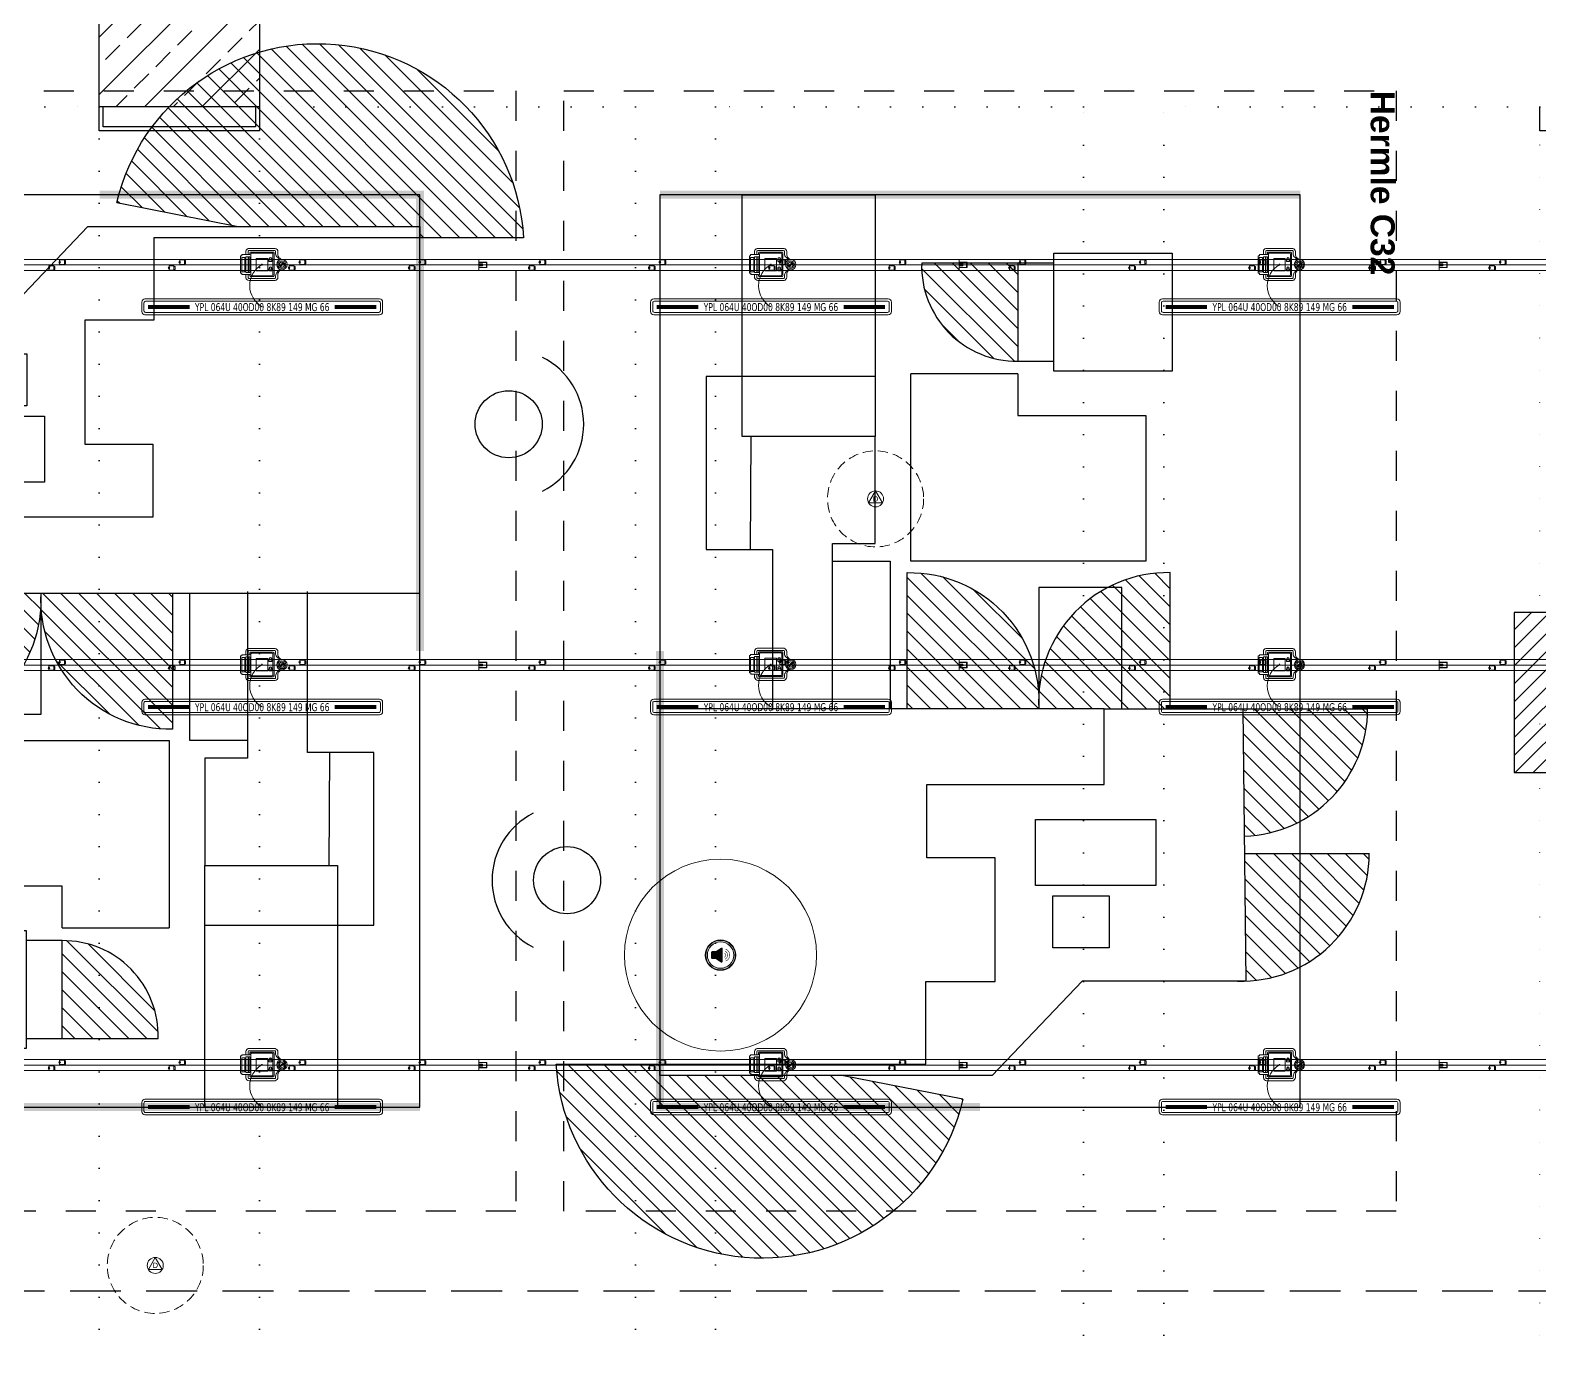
# Model space of a CAD drawing. Header units: centimetres. Extents: x 405564 to 502064, y 46284 to 60634.
# Drawn here: x 487307 to 488250, y 52656 to 53480 of the extents above; entities that cross this region are included whole.
import ezdxf
from ezdxf.enums import TextEntityAlignment as Align
from ezdxf.lldxf.tags import DXFTag

# ---------------------------------------------------------------- set-up
doc = ezdxf.new("R2010")
doc.units = ezdxf.units.CM
for name, pattern in [('3+1_3b$0$DASHED', [0.25, 0.125, -0.125]), ('ACAD_ISO07W100', [3, 0, -3]), ('DOT', [0.25, 0, -0.25]), ('HIDDEN', [9.525, 6.35, -3.175])]:
    doc.linetypes.add(name, pattern=pattern)
doc.layers.get('0').update_dxf_attribs({"color": 8, "lineweight": 9})
doc.layers.add('0-KRCN-AYDINLATMA-130426', color=8, linetype='Continuous', lineweight=9)
doc.layers.add('0-KRCN-MİMARİ-220526', color=8, linetype='Continuous', lineweight=9)
for name, color, linetype in [('AS_DOS_TERAS_UST', 8, 'ACAD_ISO07W100'), ('AS_DUV_ALCIPAN_YANGINA-SUYA DAYANIMLI', 8, 'Continuous'), ('AS_TA_BETONARME', 5, 'Continuous'), ('AS_TA_TARAMA', 8, 'Continuous'), ('AS_TEFR_CIHAZ', 8, 'Continuous'), ('bs_not', 8, 'Continuous')]:
    doc.layers.add(name, color=color, linetype=linetype)
doc.styles.add('2', font='arial.ttf', dxfattribs={"width": 0.9, "height": 200})
doc.styles.add('Kalin02', font='arialbd.ttf')
doc.styles.add('TAHOMA', font='tahoma.ttf')
tags = doc.linetypes.add('PHANTOM', pattern=[50.5, 18, -6.5, 6.5, -6.5, 6.5, -6.5]).pattern_tags.tags
tags[14:15] = [DXFTag(74, 4), DXFTag(75, 0), DXFTag(340, '0'), DXFTag(46, 0.0), DXFTag(50, 0.0), DXFTag(44, 0.0), DXFTag(45, 0.0)]
tags[12:13] = [DXFTag(74, 4), DXFTag(75, 0), DXFTag(340, '0'), DXFTag(46, 0.0), DXFTag(50, 0.0), DXFTag(44, 0.0), DXFTag(45, 0.0)]
tags[10:11] = [DXFTag(74, 4), DXFTag(75, 0), DXFTag(340, '0'), DXFTag(46, 0.0), DXFTag(50, 0.0), DXFTag(44, 0.0), DXFTag(45, 0.0)]
tags[8:9] = [DXFTag(74, 4), DXFTag(75, 0), DXFTag(340, '0'), DXFTag(46, 0.0), DXFTag(50, 0.0), DXFTag(44, 0.0), DXFTag(45, 0.0)]
tags[6:7] = [DXFTag(74, 4), DXFTag(75, 0), DXFTag(340, '0'), DXFTag(46, 0.0), DXFTag(50, 0.0), DXFTag(44, 0.0), DXFTag(45, 0.0)]
tags[4:5] = [DXFTag(74, 4), DXFTag(75, 0), DXFTag(340, '0'), DXFTag(46, 0.0), DXFTag(50, 0.0), DXFTag(44, 0.0), DXFTag(45, 0.0)]

# ---------------------------------------------------------------- blocks, each defined once
blk = doc.blocks.new('YPL 064U 40OD00 8K89 149 MG 66')
at = {"layer": '0-KRCN-AYDINLATMA-130426'}
for points in [[(75.25, -2.9), (75.25, 2.9, 0.414214), (73.25, 4.9), (-73.25, 4.9, 0.414214), (-75.25, 2.9), (-75.25, -2.9, 0.414214), (-73.25, -4.9), (73.25, -4.9, 0.414214)], [(73.85, -2.5), (73.85, 2.5, 0.414214), (72.85, 3.5), (-72.85, 3.5, 0.414214), (-73.85, 2.5), (-73.85, -2.5, 0.414214), (-72.85, -3.5), (72.85, -3.5, 0.414214)]]:
    blk.add_lwpolyline(points, format="xyb", close=True, dxfattribs=at)
at = {"layer": '0-KRCN-AYDINLATMA-130426', "const_width": 2.51, "elevation": 1.25}
for points in [[(-71.34, -0.01), (-45.35, -0.01)], [(45.35, -0.01), (71.35, -0.01)]]:
    blk.add_lwpolyline(points, dxfattribs=at)
at = {"layer": '0-KRCN-AYDINLATMA-130426', "ltscale": 60, "style": 'TAHOMA', "width": 0.8}
blk.add_text('YPL 064U 40OD00 8K89 149 MG 66', height=5, dxfattribs=at).set_placement((0, -0.15), align=Align.MIDDLE_CENTER)
blk = doc.blocks.new('25A BUSBAR 3MT')
at = {"layer": '0-KRCN-AYDINLATMA-130426'}
for p, q in [((3000, 34), (0, 34)), ((0, 34), (0, -34)), ((3000, 0), (0, 0)), ((384.8, 17), (377.3, 17)), ((381, 28), (381, 22.2)), ((381, 20.5), (381, 13.5)), ((381, 11.8), (381, 6)), ((384, 31), (409, 31)), ((384, 3), (409, 3)), ((412, 26.8), (412, 28)), ((412, 28), (415.2, 28)), ((412, 6.8), (412, 6)), ((412, 5.7), (415.2, 5.7)), ((415.2, 26.8), (415.2, 28)), ((415.2, 6.8), (415.2, 5.7)), ((418.4, 26.8), (418.4, 6.8)), ((1134.8, 17), (1127.3, 17)), ((1131, 28), (1131, 22.2)), ((1131, 20.5), (1131, 13.5)), ((1131, 11.8), (1131, 6)), ((1134, 31), (1159, 31)), ((1134, 3), (1159, 3)), ((1162, 26.8), (1162, 28)), ((1162, 28), (1165.2, 28)), ((1162, 6.8), (1162, 6)), ((1162, 5.7), (1165.2, 5.7)), ((1165.2, 26.8), (1165.2, 28)), ((1165.2, 6.8), (1165.2, 5.7)), ((1168.4, 26.8), (1168.4, 6.8)), ((1884.8, 17), (1877.3, 17)), ((1881, 28), (1881, 22.2)), ((1881, 20.5), (1881, 13.5)), ((1881, 11.8), (1881, 6)), ((1884, 31), (1909, 31)), ((1884, 3), (1909, 3)), ((1912, 26.8), (1912, 28)), ((1912, 28), (1915.2, 28)), ((1912, 6.8), (1912, 6)), ((1912, 5.7), (1915.2, 5.7)), ((1915.2, 26.8), (1915.2, 28)), ((1915.2, 6.8), (1915.2, 5.7)), ((1918.4, 26.8), (1918.4, 6.8)), ((2634.8, 17), (2627.3, 17)), ((2631, 28), (2631, 22.2)), ((2631, 20.5), (2631, 13.5)), ((2631, 11.8), (2631, 6)), ((2634, 31), (2659, 31)), ((2634, 3), (2659, 3)), ((2662, 26.8), (2662, 28)), ((2662, 28), (2665.2, 28)), ((2662, 6.8), (2662, 6)), ((2662, 5.7), (2665.2, 5.7)), ((2665.2, 26.8), (2665.2, 28)), ((2665.2, 6.8), (2665.2, 5.7)), ((2668.4, 26.8), (2668.4, 6.8)), ((3000, 34), (3000, -34)), ((3000, 17), (3050, 17)), ((3000, 16), (3047, 16)), ((3047, 16), (3047, -16)), ((3048, 17), (3048, -17)), ((3050, 17), (3050, -17)), ((3000, -34), (0, -34)), ((318.3, -18.8), (310.8, -18.8)), ((314.5, -7.8), (314.5, -13.7)), ((314.5, -15.4), (314.5, -22.3)), ((314.5, -24), (314.5, -29.8)), ((317.5, -4.8), (342.5, -4.8)), ((317.5, -32.8), (342.5, -32.8)), ((345.5, -9), (345.5, -7.8)), ((345.5, -7.8), (348.7, -7.8)), ((345.5, -29), (345.5, -29.8)), ((345.5, -30.2), (348.7, -30.2)), ((348.7, -9), (348.7, -7.8)), ((348.7, -29), (348.7, -30.2)), ((351.9, -9), (351.9, -29)), ((1068.3, -18.8), (1060.8, -18.8)), ((1064.5, -7.8), (1064.5, -13.7)), ((1064.5, -15.4), (1064.5, -22.3)), ((1064.5, -24), (1064.5, -29.8)), ((1067.5, -4.8), (1092.5, -4.8)), ((1067.5, -32.8), (1092.5, -32.8)), ((1095.5, -9), (1095.5, -7.8)), ((1095.5, -7.8), (1098.7, -7.8)), ((1095.5, -29), (1095.5, -29.8)), ((1095.5, -30.2), (1098.7, -30.2)), ((1098.7, -9), (1098.7, -7.8)), ((1098.7, -29), (1098.7, -30.2)), ((1101.9, -9), (1101.9, -29)), ((1818.3, -18.8), (1810.8, -18.8)), ((1814.5, -7.8), (1814.5, -13.7)), ((1814.5, -15.4), (1814.5, -22.3)), ((1814.5, -24), (1814.5, -29.8)), ((1817.5, -4.8), (1842.5, -4.8)), ((1817.5, -32.8), (1842.5, -32.8)), ((1845.5, -9), (1845.5, -7.8)), ((1845.5, -7.8), (1848.7, -7.8)), ((1845.5, -29), (1845.5, -29.8)), ((1845.5, -30.2), (1848.7, -30.2)), ((1848.7, -9), (1848.7, -7.8)), ((1848.7, -29), (1848.7, -30.2)), ((1851.9, -9), (1851.9, -29)), ((2568.3, -18.8), (2560.8, -18.8)), ((2564.5, -7.8), (2564.5, -13.7)), ((2564.5, -15.4), (2564.5, -22.3)), ((2564.5, -24), (2564.5, -29.8)), ((2567.5, -4.8), (2592.5, -4.8)), ((2567.5, -32.8), (2592.5, -32.8)), ((2595.5, -9), (2595.5, -7.8)), ((2595.5, -7.8), (2598.7, -7.8)), ((2595.5, -29), (2595.5, -29.8)), ((2595.5, -30.2), (2598.7, -30.2)), ((2598.7, -9), (2598.7, -7.8)), ((2598.7, -29), (2598.7, -30.2)), ((2601.9, -9), (2601.9, -29)), ((3000, -16), (3047, -16)), ((3000, -17), (3050, -17))]:
    blk.add_line(p, q, dxfattribs=at)
for points in [[(418.4, 26.8), (412, 26.8), (412, 6.8), (418.4, 6.8)], [(1168.4, 26.8), (1162, 26.8), (1162, 6.8), (1168.4, 6.8)], [(1918.4, 26.8), (1912, 26.8), (1912, 6.8), (1918.4, 6.8)], [(2668.4, 26.8), (2662, 26.8), (2662, 6.8), (2668.4, 6.8)], [(3000, 5.9), (3023.1, 5.9), (3023.1, -5.9), (3000, -5.9)], [(351.9, -9), (345.5, -9), (345.5, -29), (351.9, -29)], [(1101.9, -9), (1095.5, -9), (1095.5, -29), (1101.9, -29)], [(1851.9, -9), (1845.5, -9), (1845.5, -29), (1851.9, -29)], [(2601.9, -9), (2595.5, -9), (2595.5, -29), (2601.9, -29)]]:
    blk.add_lwpolyline(points, close=True, dxfattribs=at)
for centre, radius in [((381, 17), 5.16), ((1131, 17), 5.16), ((1881, 17), 5.16), ((2631, 17), 5.16), ((3017.1, 0), 2.96), ((314.5, -18.8), 5.16), ((1064.5, -18.8), 5.16), ((1814.5, -18.8), 5.16), ((2564.5, -18.8), 5.16)]:
    blk.add_circle(centre, radius, dxfattribs=at)
for centre, start, end in [((384, 28), 90, 180), ((384, 6), 180, 270), ((409, 28), 0, 90), ((409, 6), 270, 0), ((1134, 28), 90, 180), ((1134, 6), 180, 270), ((1159, 28), 0, 90), ((1159, 6), 270, 0), ((1884, 28), 90, 180), ((1884, 6), 180, 270), ((1909, 28), 0, 90), ((1909, 6), 270, 0), ((2634, 28), 90, 180), ((2634, 6), 180, 270), ((2659, 28), 0, 90), ((2659, 6), 270, 0), ((317.5, -7.8), 90, 180), ((317.5, -29.8), 180, 270), ((342.5, -7.8), 0, 90), ((342.5, -29.8), 270, 0), ((1067.5, -7.8), 90, 180), ((1067.5, -29.8), 180, 270), ((1092.5, -7.8), 0, 90), ((1092.5, -29.8), 270, 0), ((1817.5, -7.8), 90, 180), ((1817.5, -29.8), 180, 270), ((1842.5, -7.8), 0, 90), ((1842.5, -29.8), 270, 0), ((2567.5, -7.8), 90, 180), ((2567.5, -29.8), 180, 270), ((2592.5, -7.8), 0, 90), ((2592.5, -29.8), 270, 0)]:
    blk.add_arc(centre, 3, start, end, dxfattribs=at)
blk = doc.blocks.new('DABLINE ÇIKIŞ NOKTASI')
at = {"layer": '0-KRCN-AYDINLATMA-130426'}
for p, q in [((-0.336, 0.398), (0.328, 0.398)), ((-0.495, 0.217), (-0.525, 0.217)), ((-0.525, 0.217), (-0.525, -0.209)), ((-0.298, 0.245), (-0.495, 0.245)), ((-0.495, 0.245), (-0.495, 0.217)), ((-0.397, 0.245), (-0.397, 0.332)), ((-0.339, 0.245), (-0.339, 0.328)), ((-0.321, 0.346), (0.318, 0.346)), ((-0.298, 0.245), (-0.298, 0.291)), ((-0.281, 0.308), (0.278, 0.308)), ((-0.274, 0.266), (-0.274, -0.256)), ((-0.257, 0.283), (0.254, 0.283)), ((0, 0), (-0.019, 0)), ((0, 0), (0, 0.019)), ((0, 0), (0.019, 0)), ((0, 0), (0, -0.019)), ((0.172, 0.117), (0.172, 0.075)), ((0.172, 0.117), (0.246, 0.117)), ((0.172, 0.075), (0.246, 0.075)), ((0.178, 0.117), (0.178, 0.143)), ((0.187, 0.117), (0.187, 0.143)), ((0.231, 0.138), (0.231, 0.143)), ((0.231, 0.138), (0.239, 0.138)), ((0.239, 0.138), (0.239, 0.143)), ((0.246, 0.117), (0.246, 0.075)), ((0.271, -0.256), (0.271, 0.266)), ((0.296, -0.279), (0.296, 0.291)), ((0.335, 0.328), (0.335, 0.262)), ((0.394, 0.233), (0.394, 0.319)), ((0.529, 0.05), (0.434, -0.03)), ((0.451, -0.052), (0.546, 0.031)), ((-0.525, -0.209), (-0.493, -0.209)), ((-0.493, -0.24), (-0.493, -0.209)), ((-0.298, -0.24), (-0.493, -0.24)), ((-0.396, -0.24), (-0.396, -0.322)), ((-0.339, -0.24), (-0.339, -0.324)), ((-0.322, -0.341), (0.318, -0.341)), ((-0.298, -0.24), (-0.298, -0.279)), ((-0.281, -0.297), (0.278, -0.297)), ((-0.257, -0.273), (0.254, -0.273)), ((0.172, -0.11), (0.172, -0.151)), ((0.172, -0.11), (0.246, -0.11)), ((0.172, -0.151), (0.246, -0.151)), ((0.178, -0.11), (0.178, -0.083)), ((0.187, -0.11), (0.187, -0.083)), ((0.231, -0.11), (0.231, -0.083)), ((0.239, -0.11), (0.239, -0.083)), ((0.246, -0.11), (0.246, -0.151)), ((0.335, -0.282), (0.335, -0.324)), ((0.394, -0.221), (0.394, -0.312)), ((-0.317, -0.391), (0.328, -0.391))]:
    blk.add_line(p, q, dxfattribs=at)
for points in [[(-0.497, 0.174), (-0.419, 0.174), (-0.419, -0.176), (-0.497, -0.176)], [(-0.396, 0.194), (-0.343, 0.194), (-0.343, -0.193), (-0.396, -0.193)], [(-0.333, 0.194), (-0.296, 0.194), (-0.296, -0.193), (-0.333, -0.193)], [(-0.143, 0.153), (0.143, 0.153), (0.143, -0.153), (-0.143, -0.153)]]:
    blk.add_lwpolyline(points, close=True, dxfattribs=at)
for radius in [0.127, 0.0967, 0.0641]:
    blk.add_circle((0.491, -0.001), radius, dxfattribs=at)
for centre, radius, start, end in [((-0.315, 0.318), 0.083, 105.0378, 170.3257), ((0.303, 0.311), 0.0907, 5.5318, 74.2602), ((-0.321, 0.328), 0.0173, 90, 180), ((-0.281, 0.291), 0.0173, 90, 180), ((-0.257, 0.266), 0.0173, 90, 180), ((0.209, 0.143), 0.0306, 0, 180), ((0.209, 0.143), 0.022, 0, 180), ((0.254, 0.266), 0.0173, 0, 90), ((0.278, 0.291), 0.0173, 0, 90), ((0.318, 0.328), 0.0173, 0, 90), ((-0.314, -0.308), 0.083, 189.6743, 267.7515), ((-0.322, -0.324), 0.0173, 180, 270), ((-0.281, -0.279), 0.0173, 180, 270), ((-0.257, -0.256), 0.0173, 180, 270), ((0.209, -0.083), 0.0306, 0, 180), ((0.209, -0.083), 0.022, 0, 180), ((0.254, -0.256), 0.0173, 270, 0), ((0.278, -0.279), 0.0173, 270, 0), ((0.318, -0.324), 0.0173, 270, 0), ((0.303, -0.304), 0.0907, 285.7398, 354.4682)]:
    blk.add_arc(centre, radius, start, end, dxfattribs=at)
for points in [[(0.335, 0.262), (0.345, 0.219), (0.388, 0.172), (0.446, 0.118)], [(0.394, 0.233), (0.411, 0.185), (0.441, 0.155), (0.473, 0.125)]]:
    blk.add_spline(points, degree=3, dxfattribs=at)
for points, knots in [([(0.335, -0.282), (0.339, -0.262), (0.349, -0.216), (0.374, -0.181), (0.445, -0.101), (0.435, -0.116)], [0, 0, 0, 0, 3.352448, 7.608656, 11.436508, 11.436508, 11.436508, 11.436508]), ([(0.394, -0.221), (0.4, -0.204), (0.413, -0.167), (0.444, -0.14), (0.458, -0.124)], [0, 0, 0, 0, 3.152774, 6.811768, 6.811768, 6.811768, 6.811768])]:
    blk.add_open_spline(points, degree=3, knots=knots, dxfattribs=at)
blk.add_open_spline([(0.435, -0.116), (0.435, -0.116), (0.434, -0.117), (0.434, -0.118)], degree=3, dxfattribs=at)
blk = doc.blocks.new('KD')
at = {"layer": '0-KRCN-AYDINLATMA-130426'}
for p, q in [((0, 5), (-4.33, -2.5)), ((4.33, -2.5), (0, 5)), ((4.33, -2.5), (-4.33, -2.5))]:
    blk.add_line(p, q, dxfattribs=at)
at = {"layer": '0-KRCN-AYDINLATMA-130426', "linetype": 'HIDDEN'}
blk.add_circle((0, 0), 30, dxfattribs=at)
at = {"layer": '0-KRCN-AYDINLATMA-130426'}
blk.add_circle((0, 0), 5, dxfattribs=at)
at = {"layer": '0-KRCN-AYDINLATMA-130426', "style": '2'}
blk.add_text('D', height=3.36, dxfattribs=at).set_placement((0, 0), align=Align.MIDDLE_CENTER)
blk = doc.blocks.new('SIVA ÜSTÜ TİPİ HOPARLÖR')
at = {"layer": '0-KRCN-AYDINLATMA-130426'}
h = blk.add_hatch(color=256, dxfattribs=at)
h.dxf.hatch_style = 1
h.paths.add_polyline_path([(9.24, 0, 1), (-9.24, 0, 1)])
h.paths.add_polyline_path([(8.23, 0, -1), (-8.23, 0, -1)], flags=16)
h.paths.add_polyline_path([(1.25, -3.88, -0.598176), (0.27, -4.41), (-2.7, -2.45, 0.147433), (-3.05, -2.34), (-5.09, -2.34, -0.414214), (-5.72, -1.71), (-5.72, 1.71, -0.414214), (-5.09, 2.34), (-3.05, 2.34, 0.147433), (-2.7, 2.45), (0.27, 4.41, -0.598176), (1.25, 3.88)], flags=0)
h = blk.add_hatch(color=256, dxfattribs=at)
h.dxf.hatch_style = 1
h.paths.add_polyline_path([(0.27, -4.41, 0.598176), (1.25, -3.88), (1.25, 3.88, 0.598176), (0.27, 4.41), (-2.7, 2.45, -0.147433), (-3.05, 2.34), (-5.09, 2.34, 0.414214), (-5.72, 1.71), (-5.72, -1.71, 0.414214), (-5.09, -2.34), (-3.05, -2.34, -0.147433), (-2.7, -2.45)])
at = {"layer": '0-KRCN-AYDINLATMA-130426', "const_width": 0.317}
blk.add_lwpolyline([(0.27, -4.41, 0.598176), (1.25, -3.88), (1.25, 3.88, 0.598176), (0.27, 4.41), (-2.7, 2.45, -0.147433), (-3.05, 2.34), (-5.09, 2.34, 0.414214), (-5.72, 1.71), (-5.72, -1.71, 0.414214), (-5.09, -2.34), (-3.05, -2.34, -0.147433), (-2.7, -2.45)], format="xyb", close=True, dxfattribs=at)
for points in [[(2.41, 1.29, -0.601398), (2.41, -1.29)], [(2.8, 2.51, -0.658812), (2.8, -2.51)], [(3.19, 3.72, -0.680488), (3.19, -3.72)]]:
    blk.add_lwpolyline(points, format="xyb", dxfattribs=at)
at = {"layer": '0-KRCN-AYDINLATMA-130426'}
blk.add_circle((0, 0), 60, dxfattribs=at)
at = {"layer": '0-KRCN-AYDINLATMA-130426', "ltscale": 0.1}
for radius in [9.5, 9.24, 8.23]:
    blk.add_circle((0, 0), radius, dxfattribs=at)
blk = doc.blocks.new('G$C546873DE')
at = {"layer": '0-KRCN-AYDINLATMA-130426'}
for centre in [(16894.83, 6186.79), (17212.69, 6186.79), (17530.54, 6186.79), (16894.83, 5936.79), (17212.68, 5936.94), (17530.54, 5936.79), (16894.83, 5686.79), (17212.69, 5686.79), (17530.54, 5686.79)]:
    blk.add_arc(centre, 15.15, 119.67587, 240.92718, dxfattribs=at)
for name, p, xscale, yscale, zscale in [('DABLINE ÇIKIŞ NOKTASI', (16887.33, 6199.95, -317.03), 25.4, 25.4, 25.4), ('DABLINE ÇIKIŞ NOKTASI', (17205.18, 6199.95, -317.03), 25.4, 25.4, 25.4), ('DABLINE ÇIKIŞ NOKTASI', (17523.04, 6199.95, -317.03), 25.4, 25.4, 25.4), ('25A BUSBAR 3MT', (16722.81, 6199.75, -441.6), 0.1, 0.1, 0.1), ('25A BUSBAR 3MT', (17022.81, 6199.75, -441.6), 0.1, 0.1, 0.1), ('25A BUSBAR 3MT', (17322.81, 6199.75, -441.6), 0.1, 0.1, 0.1), ('25A BUSBAR 3MT', (17622.81, 6199.75, -441.6), 0.1, 0.1, 0.1), ('25A BUSBAR 3MT', (16722.81, 5949.75, -441.6), 0.1, 0.1, 0.1), ('DABLINE ÇIKIŞ NOKTASI', (16887.33, 5949.95, -317.03), 25.4, 25.4, 25.4), ('25A BUSBAR 3MT', (17022.81, 5949.75, -441.6), 0.1, 0.1, 0.1), ('DABLINE ÇIKIŞ NOKTASI', (17205.18, 5950.1, -317.03), 25.4, 25.4, 25.4), ('25A BUSBAR 3MT', (17322.81, 5949.75, -441.6), 0.1, 0.1, 0.1), ('DABLINE ÇIKIŞ NOKTASI', (17523.04, 5949.95, -317.03), 25.4, 25.4, 25.4), ('25A BUSBAR 3MT', (17622.81, 5949.75, -441.6), 0.1, 0.1, 0.1), ('YPL 064U 40OD00 8K89 149 MG 66', (17205.32, 5923.55), 1.000014702709283, 1.000014702709283, 1.000014702709283), ('DABLINE ÇIKIŞ NOKTASI', (16887.33, 5699.95, -317.03), 25.4, 25.4, 25.4), ('DABLINE ÇIKIŞ NOKTASI', (17205.18, 5699.95, -317.03), 25.4, 25.4, 25.4), ('DABLINE ÇIKIŞ NOKTASI', (17523.04, 5699.95, -317.03), 25.4, 25.4, 25.4), ('25A BUSBAR 3MT', (16722.81, 5699.75, -441.6), 0.1, 0.1, 0.1), ('25A BUSBAR 3MT', (17022.81, 5699.75, -441.6), 0.1, 0.1, 0.1), ('25A BUSBAR 3MT', (17322.81, 5699.75, -441.6), 0.1, 0.1, 0.1), ('25A BUSBAR 3MT', (17622.81, 5699.75, -441.6), 0.1, 0.1, 0.1)]:
    blk.add_blockref(name, p, dxfattribs=dict(at, xscale=xscale, yscale=yscale, zscale=zscale))
for name, p in [('YPL 064U 40OD00 8K89 149 MG 66', (16887.47, 6173.55)), ('YPL 064U 40OD00 8K89 149 MG 66', (17205.32, 6173.55)), ('YPL 064U 40OD00 8K89 149 MG 66', (17523.18, 6173.55)), ('KD', (17270.68, 6053.55)), ('YPL 064U 40OD00 8K89 149 MG 66', (16887.47, 5923.55)), ('YPL 064U 40OD00 8K89 149 MG 66', (17523.18, 5923.55)), ('SIVA ÜSTÜ TİPİ HOPARLÖR', (17173.82, 5768.47)), ('YPL 064U 40OD00 8K89 149 MG 66', (16887.47, 5673.55)), ('YPL 064U 40OD00 8K89 149 MG 66', (17205.32, 5673.55)), ('YPL 064U 40OD00 8K89 149 MG 66', (17523.18, 5673.55)), ('KD', (16820.68, 5574.6))]:
    blk.add_blockref(name, p, dxfattribs=at)
blk = doc.blocks.new('Hermle-C62')
at = {"layer": 'AS_TEFR_CIHAZ', "linetype": 'PHANTOM', "ltscale": 0.075}
h = blk.add_hatch(dxfattribs=at)
h.set_pattern_fill('ANSI31', color=256, scale=2.5)
h.set_pattern_definition([(45, (118293.022, -43127.939), (-5.6126601, 5.6126601), [])])
h.paths.add_polyline_path([(236103.75, -42301.71), (235848.75, -42301.71), (235848.75, -42401.71), (236103.75, -42401.71)])
blk.add_lwpolyline([(236163.75, -42301.71), (236103.75, -42301.71), (235848.75, -42301.71), (235848.75, -42401.71), (236103.75, -42401.71), (236163.75, -42401.71)], dxfattribs=at)
blk = doc.blocks.new('HermleC32')
at = {"layer": 'AS_TEFR_CIHAZ', "linetype": 'Continuous', "ltscale": 0.075}
h = blk.add_hatch(dxfattribs=at)
h.set_pattern_fill('ACET-2D-ANSI31', color=256, scale=2.5)
h.set_pattern_definition([(45, (1e-10, 0), (-5.61266008, 5.61266008), [])])
h.paths.add_polyline_path([(238074.94, -42456.2, -0.054975), (238047.09, -42460.96), (238047.09, -42396.16), (238054.13, -42396.16), (238054.13, -42282.63), (238068.99, -42206.85, -0.011919), (238074.94, -42208.4)])
h.paths.add_polyline_path([(238074.94, -42208.4, -0.753552), (238074.94, -42456.2)])
h.paths.add_polyline_path([(237915.53, -41953.02, -0.404764), (237995.14, -42030.09), (237915.53, -42030.97)])
h.paths.add_polyline_path([(237904.63, -42031.09), (237825.02, -42031.97), (237825.02, -41954.02, -0.404764)])
h.paths.add_polyline_path([(237749.33, -42107.53), (237749.33, -42116.59, -0.126853), (237739.95, -42077.33), (237825.02, -42077.33), (237825.02, -42107.53)])
h.paths.add_polyline_path([(237825.02, -42107.53), (237825.02, -42118.55), (237825.02, -42159.48, 0.026405), (237816.49, -42159.48, -0.263623), (237749.33, -42116.59), (237749.33, -42107.53)])
h.paths.add_polyline_path([(237816.49, -42159.48, 0.026405), (237825.02, -42159.48), (237825.02, -42241.63), (237739.95, -42241.63, -0.403986)])
h.paths.add_polyline_path([(237546.63, -42172.65), (237607.86, -42172.65, -0.425987), (237546.63, -42232.65)])
at = {"layer": 'AS_TEFR_CIHAZ', "color": 1, "linetype": '3+1_3b$0$DASHED', "ltscale": 150}
blk.add_lwpolyline([(237438.87, -41936.16), (238138.87, -41936.16), (238138.87, -42456.16), (237438.87, -42456.16), (237438.87, -41936.16)], dxfattribs=at)
at = {"layer": 'AS_TEFR_CIHAZ', "linetype": 'Continuous', "ltscale": 0.075}
for points in [[(237825.02, -42031.97), (237825.02, -41954.02)], [(237915.53, -42030.91), (237915.53, -41952.96)], [(237825.02, -42031.97), (237995.14, -42030.09), (237995.14, -42132.48), (238054.13, -42188.65), (238054.13, -42396.16), (238047.09, -42396.16)], [(237825.02, -42118.55), (237825.02, -42031.97)], [(237615.81, -42172.65), (237641.86, -42172.65), (237641.86, -42092.65), (237732.87, -42092.65), (237732.87, -42239.47), (237615.81, -42239.47)], [(237825.02, -42107.53), (237749.33, -42107.53), (237749.33, -42159.48), (237825.02, -42159.48)], [(237546.63, -42150.18), (237546.63, -42172.65), (237607.86, -42172.65), (237607.86, -42150.18)], [(237615.81, -42172.65), (237615.81, -42239.47)], [(238068.99, -42206.85), (238054.13, -42282.63)], [(237732.87, -42288.38), (237732.87, -42252.38), (237825.02, -42252.38)], [(237617.48, -42261.81), (237617.48, -42367.34), (237725.42, -42367.34), (237725.42, -42325.92)], [(237825.99, -42288.38), (237721.78, -42288.38), (237721.78, -42261.81), (237654.82, -42261.81)], [(237725.42, -42325.92), (237825.99, -42325.92)], [(237654.82, -42339.45), (237725.42, -42339.86)], [(238047.09, -42460.96), (238047.09, -42396.16)]]:
    blk.add_lwpolyline(points, dxfattribs=at)
at = {"layer": 'AS_TEFR_CIHAZ', "color": 1, "const_width": 5}
for points in [[(237503.87, -41996.16), (237503.87, -42396.16)], [(238073.87, -42196.16), (238073.87, -42396.16), (237788.87, -42396.16)]]:
    blk.add_lwpolyline(points, dxfattribs=at)
at = {"layer": 'AS_TEFR_CIHAZ', "color": 1}
blk.add_lwpolyline([(237503.87, -41996.16), (237503.87, -42396.16), (238073.87, -42396.16), (238073.87, -41996.16), (237503.87, -41996.16)], dxfattribs=at)
at = {"layer": 'AS_TEFR_CIHAZ', "linetype": 'Continuous', "ltscale": 0.075}
for points in [[(237540.39, -42076.09), (237614.11, -42076.09), (237614.11, -42150.18), (237540.39, -42150.18)], [(237894.25, -42086.27), (237935.5, -42086.27), (237935.5, -42161.63), (237894.25, -42161.63)], [(237825.02, -42396.16), (238047.09, -42396.16), (238047.09, -42229.98), (237995.52, -42229.98), (237995.52, -42186.83), (237918.16, -42186.83), (237918.16, -42229.34), (237872.4, -42229.34), (237872.4, -42118.55), (237825.02, -42118.55)], [(237941.91, -42115.49), (237974.43, -42115.49), (237974.43, -42150.61), (237941.91, -42150.61)], [(237503.87, -42261.81), (237654.82, -42261.81), (237654.82, -42344.74), (237503.87, -42344.74)]]:
    blk.add_lwpolyline(points, close=True, dxfattribs=at)
for points in [[(237825.02, -42077.33), (237739.95, -42077.33, 0.435032), (237825.02, -42159.48)], [(237825.02, -42241.63), (237739.95, -42241.63, -0.435032), (237825.02, -42159.48)], [(237546.63, -42172.65), (237546.63, -42232.65, 0.425987), (237607.86, -42172.65)], [(238068.99, -42206.85, -0.864074), (238047.09, -42460.96)]]:
    blk.add_lwpolyline(points, format="xyb", dxfattribs=at)
for centre, start in [((237825.02, -42033.67), 1.85473), ((237915.53, -42032.66), 358.14527)]:
    blk.add_arc(centre, 79.65, start, 90, dxfattribs=at)
at = {"layer": 'AS_TEFR_CIHAZ', "insert": (237438.87, -41937.11), "char_height": 15, "attachment_point": 1, "style": 'Kalin02'}
blk.add_mtext_dynamic_manual_height_columns('Hermle C32', width=588.2143, gutter_width=750, heights=[89.27], dxfattribs=at)
blk = doc.blocks.new('A1-Tefris-R01')
at = {"layer": 'AS_TEFR_CIHAZ', "linetype": 'HIDDEN', "ltscale": 5}
blk.add_lwpolyline([(17950, -4090), (8580, -4090)], dxfattribs=at)
at = {"layer": 'bs_not'}
for centre in [(11905.79, -3548.35), (11942.25, -3833.26)]:
    blk.add_circle(centre, 20.96, dxfattribs=at)
for centre, start, end in [((11905.79, -3548.35), 296.90343, 63.09657), ((11942.25, -3833.26), 116.90343, 243.09657)]:
    blk.add_arc(centre, 46.86, start, end, dxfattribs=at)
at = {"layer": 'AS_TEFR_CIHAZ'}
blk.add_blockref('Hermle-C62', (-223314.82, 38635.71), dxfattribs=at)
for p, rotation in [((-30545.87, -241478.87), 90), ((54396.46, 234098.87), 270)]:
    blk.add_blockref('HermleC32', p, dxfattribs=dict(at, rotation=rotation))
blk = doc.blocks.new('A$C6A10306C')
at = {"layer": 'AS_TA_TARAMA'}
h = blk.add_hatch(dxfattribs=at)
h.set_pattern_fill('ANSI33', color=256, scale=4, angle=180)
h.set_pattern_definition([(225, (17560.68, -7819.299), (17.9605, -17.9605), []), (225, (17542.72, -7819.299), (17.9605, -17.9605), [12.7, -6.35])])
h.paths.add_polyline_path([(16785.68, -7101.45), (16885.68, -7101.45), (16885.68, -7201.45), (16785.68, -7201.45)], flags=17)
at = {"layer": 'AS_DOS_TERAS_UST', "linetype": 'DOT', "ltscale": 80}
for p, q in [((16550.68, -7201.45), (16785.68, -7201.45)), ((16785.68, -7201.45), (16785.68, -8451.45)), ((16885.68, -7201.45), (16885.68, -8451.45)), ((17120.68, -7201.45), (16885.68, -7201.45)), ((17120.68, -7201.45), (17120.68, -8451.45)), ((17400.68, -7201.45), (17170.68, -7201.45)), ((17170.68, -7201.45), (17170.68, -8451.45)), ((17400.68, -8451.45), (17400.68, -7201.45)), ((17450.68, -8451.45), (17450.68, -7201.45)), ((17685.68, -7201.45), (17450.68, -7201.45)), ((17685.68, -8451.45), (17685.68, -7201.45))]:
    blk.add_line(p, q, dxfattribs=at)
at = {"layer": 'AS_DUV_ALCIPAN_YANGINA-SUYA DAYANIMLI'}
for points in [[(16885.68, -7201.45), (16885.68, -7216.45), (16785.68, -7216.45), (16785.68, -7201.45)], [(16883.18, -7201.45), (16883.18, -7213.95), (16788.18, -7213.95), (16788.18, -7201.45)], [(17785.68, -7201.45), (17785.68, -7216.45), (17685.68, -7216.45), (17685.68, -7201.45)]]:
    blk.add_lwpolyline(points, dxfattribs=at)
at = {"layer": 'AS_TA_BETONARME'}
blk.add_lwpolyline([(16785.68, -7101.45), (16885.68, -7101.45), (16885.68, -7201.45), (16785.68, -7201.45)], close=True, dxfattribs=at)
blk.add_blockref('A1-Tefris-R01', (5135.68, -3851.45))

msp = doc.modelspace()

# ---------------------------------------------------------------- block references
at = {"layer": '0-KRCN-AYDINLATMA-130426'}
msp.add_blockref('G$C546873DE', (470564.07, 47134.02), dxfattribs=at)

# ---------------------------------------------------------------- next in the draw order: block references
at = {"layer": '0-KRCN-MİMARİ-220526'}
msp.add_blockref('A$C6A10306C', (470564.07, 60634.02), dxfattribs=at)

doc.saveas('drawing.dxf')
